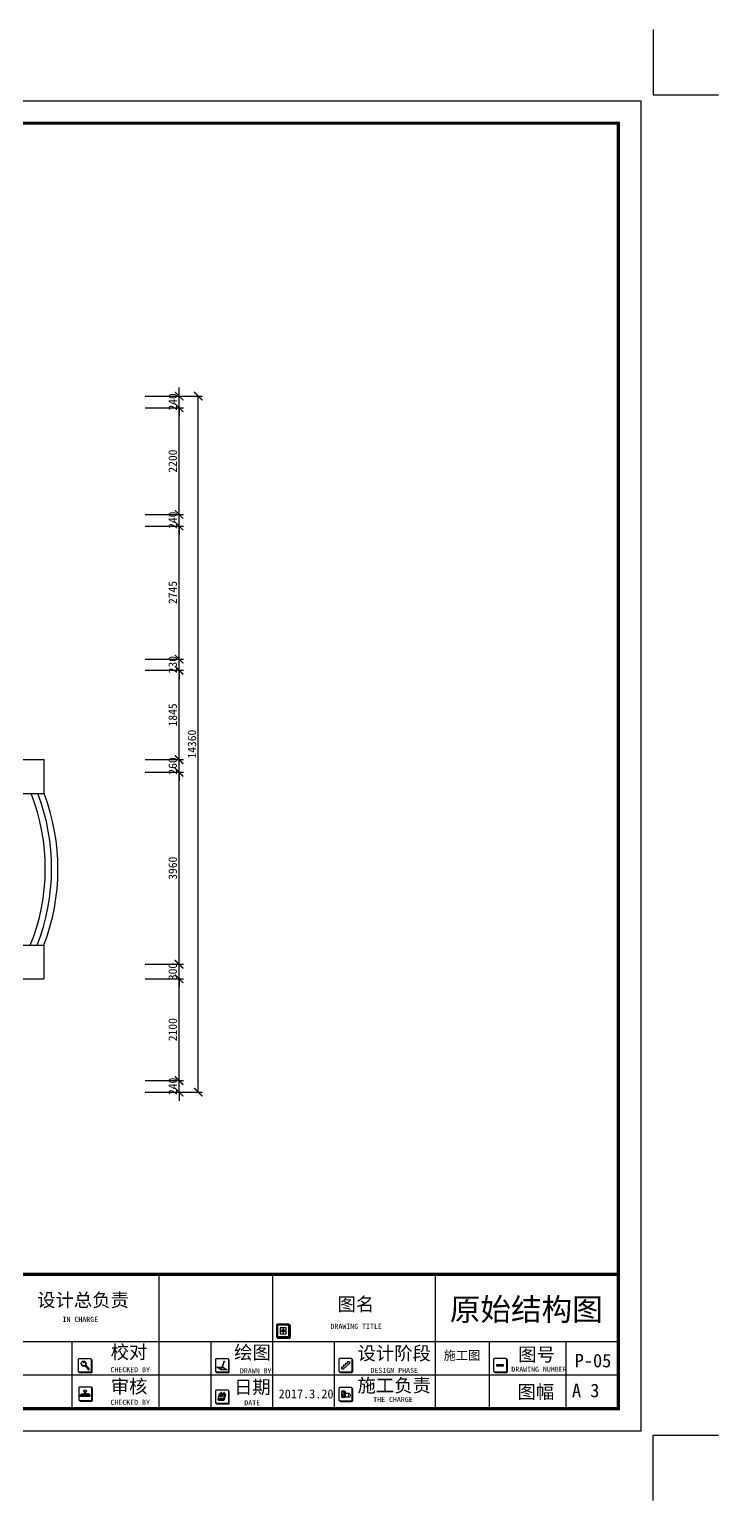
# Model space of a CAD drawing. Header units: millimetres. Extents: x -1705246 to 222838, y -3231245 to 126310.
# Drawn here: x 137355 to 151556, y 49895 to 80245 of the extents above; entities that cross this region are included whole.
import ezdxf

# ---------------------------------------------------------------- set-up
doc = ezdxf.new("R2010")
doc.units = ezdxf.units.MM
doc.header["$PDMODE"] = 35
for name, color, linetype in [('0-01图框模板说明', 2, 'Continuous'), ('0-02图框细线', 136, 'Continuous'), ('0-03图名、索引', 6, 'Continuous')]:
    doc.layers.add(name, color=color, linetype=linetype)
doc.layers.add('Z not print', color=8, linetype='Continuous', plot=False)
doc.styles.get("Standard").update_dxf_attribs({"font": ''})
doc.styles.get('Standard').set_extended_font_data('SimSun')
doc.linetypes.add('FENCELINE1', pattern='A,6.35,-2.54,[133,ltypeshp.shx,S=2.54,R=0,X=-2.54,Y=0],-2.54,25.4', length=36.83)
doc.dimstyles.new('ISO-25', dxfattribs={"dimscale": 70, "dimtxt": 2.5, "dimasz": 2.5, "dimexe": 1.25, "dimexo": 0.625, "dimtad": 1, "dimdec": 0, "dimtxsty": 'Standard', "dimblk": 'ARCHTICK', "dimcen": 2.5, "dimclrd": 251, "dimclre": 251, "dimclrt": 3, "dimadec": 0, "dimazin": 0, "dimtfac": 1, "dimtdec": 0, "dimtix": 1, "dimtmove": 2, "dimatfit": 3, "dimfxl": 1, "dimarcsym": 0})

# ---------------------------------------------------------------- blocks, each defined once
blk = doc.blocks.new('_ArchTick')
at = {"color": 0, "linetype": 'ByBlock', "const_width": 0.15}
blk.add_lwpolyline([(-0.5, -0.5), (0.5, 0.5)], dxfattribs=at)
blk = doc.blocks.new('*D891')
at = {"color": 251, "lineweight": -2}
for p, q in [((140439, 58560), (140439, 58735)), ((139740, 58560), (140527, 58560)), ((139740, 58320), (140527, 58320)), ((140439, 58320), (140439, 58560)), ((140439, 58320), (140439, 58145))]:
    blk.add_line(p, q, dxfattribs=at)
at = {"layer": 'Defpoints', "color": 0}
for p in [(139697, 58560), (139697, 58320), (140439, 58560)]:
    blk.add_point(p, dxfattribs=at)
at = {"color": 251, "lineweight": -2, "xscale": 175, "yscale": 175, "zscale": 175}
for p, rotation in [((140439, 58560), 270), ((140439, 58320), 90)]:
    blk.add_blockref('_ArchTick', p, dxfattribs=dict(at, rotation=rotation))
at = {"color": 3, "insert": (140308, 58440), "char_height": 175, "attachment_point": 5, "rotation": 90}
blk.add_mtext('240', dxfattribs=at)
blk = doc.blocks.new('*D892')
at = {"color": 251, "lineweight": -2}
for p, q in [((139740, 60660), (140527, 60660)), ((140439, 58560), (140439, 60660)), ((139740, 58560), (140527, 58560))]:
    blk.add_line(p, q, dxfattribs=at)
at = {"layer": 'Defpoints', "color": 0}
for p in [(139697, 60660), (140439, 60660), (139697, 58560)]:
    blk.add_point(p, dxfattribs=at)
at = {"color": 251, "lineweight": -2, "xscale": 175, "yscale": 175, "zscale": 175}
for p, rotation in [((140439, 60660), 90), ((140439, 58560), 270)]:
    blk.add_blockref('_ArchTick', p, dxfattribs=dict(at, rotation=rotation))
at = {"color": 3, "insert": (140308, 59610), "char_height": 175, "attachment_point": 5, "rotation": 90}
blk.add_mtext('2100', dxfattribs=at)
blk = doc.blocks.new('*D893')
at = {"color": 251, "lineweight": -2}
for p, q in [((140439, 60960), (140439, 61135)), ((139740, 60960), (140527, 60960)), ((140439, 60660), (140439, 60960)), ((139740, 60660), (140527, 60660)), ((140439, 60660), (140439, 60485))]:
    blk.add_line(p, q, dxfattribs=at)
at = {"layer": 'Defpoints', "color": 0}
for p in [(139697, 60960), (140439, 60960), (139697, 60660)]:
    blk.add_point(p, dxfattribs=at)
at = {"color": 251, "lineweight": -2, "xscale": 175, "yscale": 175, "zscale": 175}
for p, rotation in [((140439, 60960), 270), ((140439, 60660), 90)]:
    blk.add_blockref('_ArchTick', p, dxfattribs=dict(at, rotation=rotation))
at = {"color": 3, "insert": (140308, 60810), "char_height": 175, "attachment_point": 5, "rotation": 90}
blk.add_mtext('300', dxfattribs=at)
blk = doc.blocks.new('*D894')
at = {"color": 251, "lineweight": -2}
for p, q in [((139740, 64920), (140527, 64920)), ((140439, 60960), (140439, 64920)), ((139740, 60960), (140527, 60960))]:
    blk.add_line(p, q, dxfattribs=at)
at = {"layer": 'Defpoints', "color": 0}
for p in [(139697, 64920), (140439, 64920), (139697, 60960)]:
    blk.add_point(p, dxfattribs=at)
at = {"color": 251, "lineweight": -2, "xscale": 175, "yscale": 175, "zscale": 175}
for p, rotation in [((140439, 64920), 90), ((140439, 60960), 270)]:
    blk.add_blockref('_ArchTick', p, dxfattribs=dict(at, rotation=rotation))
at = {"color": 3, "insert": (140308, 62940), "char_height": 175, "attachment_point": 5, "rotation": 90}
blk.add_mtext('3960', dxfattribs=at)
blk = doc.blocks.new('*D895')
at = {"color": 251, "lineweight": -2}
for p, q in [((140439, 65180), (140439, 65355)), ((139740, 65180), (140527, 65180)), ((140439, 64920), (140439, 65180)), ((139740, 64920), (140527, 64920)), ((140439, 64920), (140439, 64745))]:
    blk.add_line(p, q, dxfattribs=at)
at = {"layer": 'Defpoints', "color": 0}
for p in [(139697, 65180), (140439, 65180), (139697, 64920)]:
    blk.add_point(p, dxfattribs=at)
at = {"color": 251, "lineweight": -2, "xscale": 175, "yscale": 175, "zscale": 175}
for p, rotation in [((140439, 65180), 270), ((140439, 64920), 90)]:
    blk.add_blockref('_ArchTick', p, dxfattribs=dict(at, rotation=rotation))
at = {"color": 3, "insert": (140308, 65050), "char_height": 175, "attachment_point": 5, "rotation": 90}
blk.add_mtext('260', dxfattribs=at)
blk = doc.blocks.new('*D896')
at = {"color": 251, "lineweight": -2}
for p, q in [((139740, 67025), (140527, 67025)), ((140439, 65180), (140439, 67025)), ((139740, 65180), (140527, 65180))]:
    blk.add_line(p, q, dxfattribs=at)
at = {"layer": 'Defpoints', "color": 0}
for p in [(139697, 67025), (140439, 67025), (139697, 65180)]:
    blk.add_point(p, dxfattribs=at)
at = {"color": 251, "lineweight": -2, "xscale": 175, "yscale": 175, "zscale": 175}
for p, rotation in [((140439, 67025), 90), ((140439, 65180), 270)]:
    blk.add_blockref('_ArchTick', p, dxfattribs=dict(at, rotation=rotation))
at = {"color": 3, "insert": (140308, 66103), "char_height": 175, "attachment_point": 5, "rotation": 90}
blk.add_mtext('1845', dxfattribs=at)
blk = doc.blocks.new('*D897')
at = {"color": 251, "lineweight": -2}
for p, q in [((140439, 67255), (140439, 67430)), ((139740, 67255), (140527, 67255)), ((140439, 67025), (140439, 67255)), ((139740, 67025), (140527, 67025)), ((140439, 67025), (140439, 66850))]:
    blk.add_line(p, q, dxfattribs=at)
at = {"layer": 'Defpoints', "color": 0}
for p in [(139697, 67255), (140439, 67255), (139697, 67025)]:
    blk.add_point(p, dxfattribs=at)
at = {"color": 251, "lineweight": -2, "xscale": 175, "yscale": 175, "zscale": 175}
for p, rotation in [((140439, 67255), 270), ((140439, 67025), 90)]:
    blk.add_blockref('_ArchTick', p, dxfattribs=dict(at, rotation=rotation))
at = {"color": 3, "insert": (140308, 67140), "char_height": 175, "attachment_point": 5, "rotation": 90}
blk.add_mtext('230', dxfattribs=at)
blk = doc.blocks.new('*D898')
at = {"color": 251, "lineweight": -2}
for p, q in [((139740, 70000), (140527, 70000)), ((140439, 67255), (140439, 70000)), ((139740, 67255), (140527, 67255))]:
    blk.add_line(p, q, dxfattribs=at)
at = {"layer": 'Defpoints', "color": 0}
for p in [(139697, 70000), (140439, 70000), (139697, 67255)]:
    blk.add_point(p, dxfattribs=at)
at = {"color": 251, "lineweight": -2, "xscale": 175, "yscale": 175, "zscale": 175}
for p, rotation in [((140439, 70000), 90), ((140439, 67255), 270)]:
    blk.add_blockref('_ArchTick', p, dxfattribs=dict(at, rotation=rotation))
at = {"color": 3, "insert": (140308, 68628), "char_height": 175, "attachment_point": 5, "rotation": 90}
blk.add_mtext('2745', dxfattribs=at)
blk = doc.blocks.new('*D899')
at = {"color": 251, "lineweight": -2}
for p, q in [((140439, 70240), (140439, 70415)), ((139740, 70240), (140527, 70240)), ((140439, 70000), (140439, 70240)), ((139740, 70000), (140527, 70000)), ((140439, 70000), (140439, 69825))]:
    blk.add_line(p, q, dxfattribs=at)
at = {"layer": 'Defpoints', "color": 0}
for p in [(139697, 70240), (140439, 70240), (139697, 70000)]:
    blk.add_point(p, dxfattribs=at)
at = {"color": 251, "lineweight": -2, "xscale": 175, "yscale": 175, "zscale": 175}
for p, rotation in [((140439, 70240), 270), ((140439, 70000), 90)]:
    blk.add_blockref('_ArchTick', p, dxfattribs=dict(at, rotation=rotation))
at = {"color": 3, "insert": (140308, 70120), "char_height": 175, "attachment_point": 5, "rotation": 90}
blk.add_mtext('240', dxfattribs=at)
blk = doc.blocks.new('*D900')
at = {"color": 251, "lineweight": -2}
for p, q in [((139740, 72440), (140527, 72440)), ((140439, 70240), (140439, 72440)), ((139740, 70240), (140527, 70240))]:
    blk.add_line(p, q, dxfattribs=at)
at = {"layer": 'Defpoints', "color": 0}
for p in [(139697, 72440), (140439, 72440), (139697, 70240)]:
    blk.add_point(p, dxfattribs=at)
at = {"color": 251, "lineweight": -2, "xscale": 175, "yscale": 175, "zscale": 175}
for p, rotation in [((140439, 72440), 90), ((140439, 70240), 270)]:
    blk.add_blockref('_ArchTick', p, dxfattribs=dict(at, rotation=rotation))
at = {"color": 3, "insert": (140308, 71340), "char_height": 175, "attachment_point": 5, "rotation": 90}
blk.add_mtext('2200', dxfattribs=at)
blk = doc.blocks.new('*D901')
at = {"color": 251, "lineweight": -2}
for p, q in [((140439, 72680), (140439, 72855)), ((139740, 72680), (140527, 72680)), ((140439, 72440), (140439, 72680)), ((139740, 72440), (140527, 72440)), ((140439, 72440), (140439, 72265))]:
    blk.add_line(p, q, dxfattribs=at)
at = {"layer": 'Defpoints', "color": 0}
for p in [(139697, 72680), (140439, 72680), (139697, 72440)]:
    blk.add_point(p, dxfattribs=at)
at = {"color": 251, "lineweight": -2, "xscale": 175, "yscale": 175, "zscale": 175}
for p, rotation in [((140439, 72680), 270), ((140439, 72440), 90)]:
    blk.add_blockref('_ArchTick', p, dxfattribs=dict(at, rotation=rotation))
at = {"color": 3, "insert": (140308, 72560), "char_height": 175, "attachment_point": 5, "rotation": 90}
blk.add_mtext('240', dxfattribs=at)
blk = doc.blocks.new('hgggg')
at = {"layer": '0-01图框模板说明'}
for points in [[(3564.11, 399.47, -0.414214), (3563.92, 399.28), (3561.36, 399.28, -0.071272), (3561.3, 399.28, 0.348143), (3561.5, 399.13), (3564.05, 399.13, 0.414214), (3564.25, 399.33), (3564.25, 401.89, 0.333108), (3564.11, 402.08, -0.057743), (3564.11, 402.03)], [(3519.89, 391.78, -0.414214), (3519.7, 391.59), (3517.14, 391.59, -0.071272), (3517.08, 391.59, 0.348143), (3517.27, 391.44), (3519.83, 391.44, 0.414214), (3520.03, 391.64), (3520.03, 394.2, 0.333108), (3519.89, 394.39, -0.057743), (3519.89, 394.34)], [(3550.49, 391.78, -0.414214), (3550.29, 391.59), (3547.73, 391.59, -0.071272), (3547.68, 391.59, 0.348143), (3547.87, 391.44), (3550.43, 391.44, 0.414214), (3550.62, 391.64), (3550.62, 394.2, 0.333108), (3550.48, 394.39, -0.057743), (3550.49, 394.34)], [(3578.01, 391.85, -0.414214), (3577.81, 391.65), (3575.26, 391.65, -0.071272), (3575.2, 391.66, 0.348143), (3575.39, 391.51), (3577.95, 391.51, 0.414214), (3578.15, 391.7), (3578.15, 394.26, 0.333108), (3578.01, 394.45, -0.057743), (3578.01, 394.4)], [(3612.51, 391.82, -0.414214), (3612.31, 391.62), (3609.76, 391.62, -0.071272), (3609.7, 391.63, 0.348143), (3609.89, 391.48), (3612.45, 391.48, 0.414214), (3612.65, 391.67), (3612.65, 394.23, 0.333108), (3612.51, 394.42, -0.057743), (3612.51, 394.38)], [(3610.26, 393.25), (3611.74, 393.25), (3611.74, 392.89), (3610.26, 392.89)], [(3519.99, 385.44, -0.414214), (3519.79, 385.25), (3517.23, 385.25, -0.071272), (3517.18, 385.26, 0.348143), (3517.37, 385.1), (3519.93, 385.1, 0.414214), (3520.13, 385.3), (3520.13, 387.86, 0.333108), (3519.98, 388.05, -0.057743), (3519.99, 388)], [(3578.01, 385.37, -0.414214), (3577.81, 385.18), (3575.26, 385.18, -0.071272), (3575.2, 385.18, 0.348143), (3575.39, 385.03), (3577.95, 385.03, 0.414214), (3578.15, 385.23), (3578.15, 387.79, 0.333108), (3578.01, 387.98, -0.057743), (3578.01, 387.93)], [(3550.49, 384.79, -0.414214), (3550.29, 384.59), (3547.73, 384.59, -0.071272), (3547.68, 384.6, 0.348143), (3547.87, 384.45), (3550.43, 384.45, 0.414214), (3550.62, 384.64), (3550.62, 387.2, 0.333108), (3550.48, 387.39, -0.057743), (3550.49, 387.35)]]:
    blk.add_hatch(color=8, dxfattribs=at).paths.add_polyline_path(points)
h = blk.add_hatch(color=8, dxfattribs=at)
h.paths.add_polyline_path([(3562.64, 400.99), (3562.38, 400.99), (3562.38, 400.75), (3562.64, 400.75)])
h.paths.add_polyline_path([(3562.64, 400.75), (3562.89, 400.75), (3562.89, 400.99), (3562.64, 400.99)])
h.paths.add_polyline_path([(3562.64, 400.75), (3562.64, 400.52), (3562.89, 400.52), (3562.89, 400.75)])
h.paths.add_polyline_path([(3562.64, 400.75), (3562.38, 400.75), (3562.38, 400.52), (3562.64, 400.52)])
at = {"layer": '0-01图框模板说明', "color": 8}
for p, q in [((3561.98, 400.75), (3563.29, 400.75)), ((3562.64, 401.41), (3562.64, 400.1)), ((3518.38, 393.02), (3519.23, 392.05)), ((3518.54, 393.16), (3519.38, 392.19)), ((3548.9, 392.34), (3548.88, 392.3)), ((3548.88, 392.3), (3548.89, 392.28)), ((3548.91, 392.33), (3548.89, 392.28)), ((3548.9, 392.3), (3548.89, 392.28)), ((3548.92, 392.33), (3548.9, 392.3)), ((3575.67, 392.73), (3575.67, 392.32)), ((3575.67, 392.73), (3576.12, 392.73)), ((3575.67, 392.32), (3576.13, 392.32)), ((3576.12, 393.15), (3576.56, 393.15)), ((3576.12, 393.15), (3576.12, 392.73)), ((3577.45, 393.49), (3576.13, 392.32)), ((3576.56, 393.56), (3576.56, 393.15)), ((3576.56, 393.56), (3577.01, 393.56)), ((3577.01, 393.95), (3577.45, 393.95)), ((3577.01, 393.95), (3577.01, 393.56)), ((3577.45, 393.95), (3577.45, 393.49)), ((3517.44, 386.49), (3517.74, 386.7)), ((3517.77, 386.7), (3518.07, 386.7)), ((3518.41, 386.87), (3518.41, 386.93)), ((3518.52, 386.87), (3518.52, 386.93)), ((3518.89, 386.7), (3519.22, 386.7)), ((3519.52, 386.49), (3519.25, 386.69)), ((3548.12, 385.4), (3548.29, 385.25)), ((3549.3, 385.36), (3548.17, 385.36)), ((3549.35, 385.32), (3548.21, 385.32)), ((3549.39, 385.29), (3548.26, 385.29)), ((3549.43, 385.25), (3548.29, 385.25)), ((3549.63, 386.78), (3549.3, 385.36)), ((3549.68, 386.74), (3549.35, 385.32)), ((3549.72, 386.71), (3549.39, 385.29)), ((3549.76, 386.67), (3549.43, 385.25)), ((3549.59, 386.82), (3549.76, 386.67)), ((3575.68, 387.24), (3575.68, 386.03)), ((3577.38, 386.76), (3576.17, 386.76)), ((3577.38, 385.95), (3576.17, 385.95)), ((3576.49, 387.24), (3576.49, 386.03))]:
    blk.add_line(p, q, dxfattribs=at)
at = {"layer": '0-01图框模板说明', "color": 2, "const_width": 0.724}
blk.add_lwpolyline([(3637.38, 670.41), (3637.38, 383.41), (3227.38, 383.41), (3227.38, 670.41)], close=True, dxfattribs=at)
blk.add_lwpolyline([(3637.38, 413.41), (3227.33, 413.41)], dxfattribs=at)
at = {"layer": '0-01图框模板说明', "color": 8}
for points in [[(3561.36, 399.28), (3563.92, 399.28, 0.414214), (3564.11, 399.47), (3564.11, 402.03, 0.414214), (3563.92, 402.23), (3561.36, 402.23, 0.414214), (3561.16, 402.03), (3561.16, 399.47, 0.414214)], [(3517.14, 391.59), (3519.7, 391.59, 0.414214), (3519.89, 391.78), (3519.89, 394.34, 0.414214), (3519.7, 394.54), (3517.14, 394.54, 0.414214), (3516.94, 394.34), (3516.94, 391.78, 0.414214)], [(3547.73, 391.59), (3550.29, 391.59, 0.414214), (3550.49, 391.78), (3550.49, 394.34, 0.414214), (3550.29, 394.54), (3547.73, 394.54, 0.414214), (3547.54, 394.34), (3547.54, 391.78, 0.414214)], [(3575.26, 391.65), (3577.81, 391.65, 0.414214), (3578.01, 391.85), (3578.01, 394.4, 0.414214), (3577.81, 394.6), (3575.26, 394.6, 0.414214), (3575.06, 394.4), (3575.06, 391.85, 0.414214)], [(3609.76, 391.62), (3612.31, 391.62, 0.414214), (3612.51, 391.82), (3612.51, 394.38, 0.414214), (3612.31, 394.57), (3609.76, 394.57, 0.414214), (3609.56, 394.38), (3609.56, 391.82, 0.414214)], [(3549.55, 393.92), (3549.44, 393.95), (3549.44, 393.97, -0.451962), (3549.51, 394), (3549.52, 393.99, -0.418435), (3549.55, 393.93)], [(3517.23, 385.25), (3519.79, 385.25, 0.414214), (3519.99, 385.44), (3519.99, 388, 0.414214), (3519.79, 388.2), (3517.23, 388.2, 0.414214), (3517.04, 388), (3517.04, 385.44, 0.414214)], [(3575.26, 385.18), (3577.81, 385.18, 0.414214), (3578.01, 385.37), (3578.01, 387.93, 0.414214), (3577.81, 388.13), (3575.26, 388.13, 0.414214), (3575.06, 387.93), (3575.06, 385.37, 0.414214)], [(3517.48, 386.5), (3519.48, 386.5, -0.414214), (3519.53, 386.45), (3519.53, 386.19, -0.414214), (3519.48, 386.13), (3517.48, 386.13, -0.414214), (3517.42, 386.19), (3517.42, 386.45, -0.414214)], [(3547.73, 384.59), (3550.29, 384.59, 0.414214), (3550.49, 384.79), (3550.49, 387.35, 0.414214), (3550.29, 387.54), (3547.73, 387.54, 0.414214), (3547.54, 387.35), (3547.54, 384.79, 0.414214)]]:
    blk.add_lwpolyline(points, format="xyb", close=True, dxfattribs=at)
for points in [[(3561.3, 399.28, 0.348143), (3561.5, 399.13), (3564.05, 399.13, 0.414214), (3564.25, 399.33), (3564.25, 401.89, 0.333108), (3564.11, 402.08)], [(3517.08, 391.59, 0.348143), (3517.27, 391.44), (3519.83, 391.44, 0.414214), (3520.03, 391.64), (3520.03, 394.2, 0.333108), (3519.89, 394.39)], [(3547.68, 391.59, 0.348143), (3547.87, 391.44), (3550.43, 391.44, 0.414214), (3550.62, 391.64), (3550.62, 394.2, 0.333108), (3550.48, 394.39)], [(3575.2, 391.66, 0.348143), (3575.39, 391.51), (3577.95, 391.51, 0.414214), (3578.15, 391.7), (3578.15, 394.26, 0.333108), (3578.01, 394.45)], [(3609.7, 391.63, 0.348143), (3609.89, 391.48), (3612.45, 391.48, 0.414214), (3612.65, 391.67), (3612.65, 394.23, 0.333108), (3612.51, 394.42)], [(3517.18, 385.26, 0.348143), (3517.37, 385.1), (3519.93, 385.1, 0.414214), (3520.13, 385.3), (3520.13, 387.86, 0.333108), (3519.98, 388.05)], [(3575.2, 385.18, 0.348143), (3575.39, 385.03), (3577.95, 385.03, 0.414214), (3578.15, 385.23), (3578.15, 387.79, 0.333108), (3578.01, 387.98)], [(3547.68, 384.6, 0.348143), (3547.87, 384.45), (3550.43, 384.45, 0.414214), (3550.62, 384.64), (3550.62, 387.2, 0.333108), (3550.48, 387.39)]]:
    blk.add_lwpolyline(points, format="xyb", dxfattribs=at)
for points in [[(3561.37, 399.48), (3563.91, 399.48), (3563.91, 402.02), (3561.37, 402.02)], [(3561.98, 400.1), (3563.29, 400.1), (3563.29, 401.41), (3561.98, 401.41)], [(3562.38, 400.99), (3562.89, 400.99), (3562.89, 400.52), (3562.38, 400.52)], [(3548.92, 392.33), (3548.9, 392.34), (3548.94, 392.57), (3549.04, 392.54)], [(3549.51, 393.82), (3549.4, 393.85), (3548.94, 392.57), (3549.04, 392.54)], [(3549.55, 393.91), (3549.44, 393.96), (3549.4, 393.86), (3549.51, 393.81)], [(3610.26, 393.25), (3611.74, 393.25), (3611.74, 392.89), (3610.26, 392.89)], [(3518.03, 386.68), (3518.93, 386.68), (3518.93, 386.57), (3518.03, 386.57)], [(3548.41, 385.73), (3548.52, 385.73), (3548.49, 385.65), (3548.38, 385.65)], [(3548.72, 386.48), (3549.18, 386.48), (3549.07, 386.11), (3548.6, 386.11)], [(3548.63, 385.73), (3548.74, 385.73), (3548.71, 385.65), (3548.6, 385.65)], [(3548.84, 385.73), (3548.95, 385.73), (3548.93, 385.65), (3548.81, 385.65)], [(3549.06, 385.73), (3549.17, 385.73), (3549.14, 385.65), (3549.03, 385.65)]]:
    blk.add_lwpolyline(points, close=True, dxfattribs=at)
for points in [[(3549.11, 392.7), (3549.15, 392.7), (3550.12, 392.07), (3548.82, 392.07), (3547.85, 392.7), (3548.98, 392.7)], [(3518.62, 386.76), (3518.8, 386.76), (3518.93, 386.68), (3518.03, 386.68), (3518.17, 386.76), (3518.31, 386.76)], [(3548.7, 386.82), (3549.59, 386.82), (3549.26, 385.4), (3548.12, 385.4), (3548.45, 386.82), (3548.65, 386.82)]]:
    blk.add_lwpolyline(points, dxfattribs=at)
for centre, radius in [((3518.13, 393.49), 0.533), ((3549.28, 386.66), 0.04)]:
    blk.add_circle(centre, radius, dxfattribs=at)
for centre, radius, start, end in [((3518.14, 393.44), 0.533, 191.5054, 300.5031), ((3518.1, 393.5), 0.266, 22.4479, 114.9174), ((3518.04, 393.62), 0.125, 340.0341, 111.5177), ((3518.14, 393.44), 0.533, 323.7918, 16.5929), ((3519.27, 392.15), 0.116, 246.2917, 21.6824), ((3517.77, 386.65), 0.0574, 90, 119.8772), ((3518.46, 388.33), 1.14, 259.2449, 280.7551), ((3517.99, 386.87), 0.423, 7.6088, 51.9955), ((3518.23, 386.94), 0.197, 284.907, 336.821), ((3518.47, 387.04), 0.345, 237.0341, 302.9659), ((3518.94, 386.87), 0.423, 128.0045, 172.3912), ((3518.56, 386.87), 0.0402, 180, 209.5766), ((3518.71, 386.96), 0.21, 209.5766, 255.9056), ((3519.22, 386.65), 0.0574, 58.6434, 90), ((3548.67, 386.66), 0.04, 133.5405, 58.5094), ((3548.94, 386.72), 0.301, 120.0838, 193.4607), ((3548.67, 386.67), 0.0305, 218.3923, 328.4538), ((3548.94, 386.73), 0.249, 118.9884, 196.0214), ((3548.69, 386.65), 0.04, 72.6047, 87.6936), ((3548.83, 386.84), 0.146, 350.5454, 105.731), ((3548.81, 386.83), 0.115, 355.4404, 89.6822), ((3549.55, 386.72), 0.301, 127.1675, 193.4607), ((3549.3, 386.65), 0.04, 72.6047, 215.7707), ((3549.28, 386.67), 0.0305, 218.3923, 328.4538), ((3549.54, 386.73), 0.24, 120.88, 197.6449), ((3549.43, 386.88), 0.102, 75.6414, 126.1244), ((3549.42, 386.86), 0.0801, 333.2308, 96.566), ((3549.42, 386.86), 0.124, 340.7006, 72.9302)]:
    blk.add_arc(centre, radius, start, end, dxfattribs=at)
blk.add_ellipse((3518.46, 387.35), major_axis=(0.376, 0), ratio=0.460933, start_param=-0.967391, end_param=4.108984, dxfattribs=at)
for centre, major_axis in [((3576.08, 387.24), (-0.401, 0)), ((3576.08, 386.03), (-0.401, 0)), ((3576.17, 386.35), (0, 0.401)), ((3577.38, 386.35), (0, 0.401))]:
    blk.add_ellipse(centre, major_axis=major_axis, ratio=0.454196, dxfattribs=at)
at = {"layer": '0-02图框细线'}
for p, q in [((3534.96, 398.41), (3534.96, 413.41)), ((3560.37, 383.41), (3560.37, 413.41)), ((3596.6, 398.41), (3596.6, 413.41)), ((3323.65, 398.41), (3637.38, 398.41)), ((3515.58, 383.41), (3515.58, 398.41)), ((3534.96, 383.41), (3534.96, 398.41)), ((3546.55, 383.41), (3546.55, 398.41)), ((3574.07, 383.41), (3574.07, 398.41)), ((3596.6, 383.41), (3596.6, 398.41)), ((3608.67, 383.41), (3608.67, 398.41)), ((3625.66, 398.41), (3625.66, 383.41)), ((3637.38, 390.91), (3485.71, 390.91))]:
    blk.add_line(p, q, dxfattribs=at)
blk.add_lwpolyline([(3642.38, 675.41), (3642.38, 378.41), (3222.38, 378.41), (3222.38, 675.41)], close=True, dxfattribs=at)
at = {"layer": 'Z not print', "color": 5}
for points in [[(3645.14, 691.34), (3645.14, 676.74), (3659.75, 676.74)], [(3645.14, 362.88), (3645.14, 377.48), (3659.75, 377.48)]]:
    blk.add_lwpolyline(points, dxfattribs=at)
at = {"layer": '0-02图框细线'}
for s, insert, char_height, attachment_point in [('{\\fSimSun|b0|i0|c134|p2;设计总负责}', (3507.77, 407.48), 3, 4), ('{\\fSimSun|b0|i0|c134|p2;图名}', (3574.77, 406.57), 3, 4), ('{\\fSimSun|b0|i0|c134|p2;IN CHARGE}', (3513.43, 403.33), 1.1268, 4), ('{\\fSimSun|b0|i0|c134|p2;DRAWING TITLE}', (3573.2, 401.77), 1.1268, 4), ('{\\fSimSun|b0|i0|c134|p2;校对}', (3524.17, 395.88), 3, 4), ('{\\fSimSun|b0|i0|c134|p2;绘图}', (3551.69, 395.79), 3, 4), ('{\\fSimSun|b0|i0|c134|p2;设计阶段}', (3579.22, 395.59), 3, 4), ('{\\fSimHei|b0|i0|c134|p2;施工图}', (3602.52, 395.2), 2, 5), ('{\\fSimSun|b0|i0|c134|p2;图号}', (3615.08, 395.34), 3, 4), ('{\\fSimSun|b0|i0|c134|p2;CHECKED BY}', (3524.12, 392.09), 1.1268, 4), ('{\\fSimSun|b0|i0|c134|p2;DRAWN BY}', (3552.99, 391.85), 1.1268, 4), ('{\\fSimSun|b0|i0|c134|p2;DESIGN PHASE}', (3582.13, 391.94), 1.1268, 4), ('{\\fSimSun|b0|i0|c134|p2;DRAWING NUMBER}', (3613.53, 392.18), 1.1268, 4), ('{\\fSimSun|b0|i0|c134|p2;审核}', (3524.17, 388.21), 3, 4), ('{\\fSimSun|b0|i0|c134|p2;日期}', (3551.69, 388.07), 3, 4), ('2017.3.20', (3561.63, 386.68), 2, 4), ('{\\fSimSun|b0|i0|c134|p2;施工负责}', (3579.22, 388.42), 3, 4), ('{\\fSimSun|b0|i0|c134|p2;图幅}', (3614.92, 387), 3, 4), ('{\\fSimSun|b0|i0|c134|p2;A 3}', (3627.05, 387.44), 3, 4), ('{\\fSimSun|b0|i0|c134|p2;CHECKED BY}', (3524.12, 384.81), 1.1268, 4), ('{\\fSimSun|b0|i0|c134|p2;DATE}', (3553.97, 384.71), 1.1268, 4), ('{\\fSimSun|b0|i0|c134|p2;THE CHARGE}', (3582.72, 385.45), 1.1268, 4)]:
    blk.add_mtext(s, dxfattribs=dict(at, insert=insert, char_height=char_height, attachment_point=attachment_point))
blk = doc.blocks.new('*D922')
at = {"color": 251, "lineweight": -2}
for p, q in [((140483, 72680), (140923, 72680)), ((140835, 58320), (140835, 72680)), ((140483, 58320), (140923, 58320))]:
    blk.add_line(p, q, dxfattribs=at)
at = {"layer": 'Defpoints', "color": 0}
for p in [(140439, 72680), (140835, 72680), (140439, 58320)]:
    blk.add_point(p, dxfattribs=at)
at = {"color": 251, "lineweight": -2, "xscale": 175, "yscale": 175, "zscale": 175}
for p, rotation in [((140835, 72680), 90), ((140835, 58320), 270)]:
    blk.add_blockref('_ArchTick', p, dxfattribs=dict(at, rotation=rotation))
at = {"color": 3, "insert": (140704, 65500), "char_height": 175, "attachment_point": 5, "rotation": 90}
blk.add_mtext('14360', dxfattribs=at)

msp = doc.modelspace()

# ---------------------------------------------------------------- linework, layer by layer
for p, q in [((137021.9, 65180.3), (137660.6, 65180.3)), ((137660.6, 64480.3), (137660.6, 65180.3)), ((137021.9, 64480.3), (137660.6, 64480.3)), ((137011.9, 61350.3), (137651.2, 61350.3)), ((137651.2, 61350.3), (137651.2, 60660.3)), ((137011.9, 60660.3), (137651.2, 60660.3))]:
    msp.add_line(p, q)
at = {"color": 250}
for centre, radius, start, end in [((133463.8, 62937.7), 4218.2, 337.89384, 21.45021), ((133518.4, 62927.7), 4423.6, 339.11022, 20.54804)]:
    msp.add_arc(centre, radius, start, end, dxfattribs=at)
at = {"color": 1, "linetype": 'FENCELINE1', "ltscale": 10}
msp.add_arc((133463.8, 62937.7), 4348.2, 338.58794, 20.7787, dxfattribs=at)

# ---------------------------------------------------------------- block references
at = {"layer": '0-02图框细线', "xscale": 92.39999999999418, "yscale": 92.39999999999418, "zscale": 92.39999999999999}
msp.add_blockref('hgggg', (-186604.2, 16364.9), dxfattribs=at)

# ---------------------------------------------------------------- texts
at = {"layer": '0-02图框细线', "insert": (148592.3, 52780.4), "char_height": 277.2, "attachment_point": 4}
msp.add_mtext('{\\fSimSun|b0|i0|c134|p2;P-05}', dxfattribs=at)
at = {"layer": '0-03图名、索引', "insert": (147594.3, 53814.4), "char_height": 283.961, "attachment_point": 5}
msp.add_mtext('{\\fSimSun|b0|i0|c134|p2;\\H1.627x;\\C2;原始结构图} ', dxfattribs=at)

# ---------------------------------------------------------------- dimensions: what is measured, and where the dimension line sits
for base, p1, p2, picture, middle in [((140439.4, 72680.3), (139696.5, 72440.3), (139696.5, 72680.3), '*D901', (140308.2, 72560.3)), ((140439.4, 72440.3), (139696.5, 70240.3), (139696.5, 72440.3), '*D900', (140308.2, 71340.3)), ((140439.4, 70240.3), (139696.5, 70000.3), (139696.5, 70240.3), '*D899', (140308.2, 70120.3)), ((140439.4, 70000.3), (139696.5, 67255.3), (139696.5, 70000.3), '*D898', (140308.2, 68627.8)), ((140439.4, 67255.3), (139696.5, 67025.3), (139696.5, 67255.3), '*D897', (140308.2, 67140.3)), ((140439.4, 67025.3), (139696.5, 65180.3), (139696.5, 67025.3), '*D896', (140308.2, 66102.8)), ((140439.4, 65180.3), (139696.5, 64920.3), (139696.5, 65180.3), '*D895', (140308.2, 65050.3)), ((140439.4, 64920.3), (139696.5, 60960.3), (139696.5, 64920.3), '*D894', (140308.2, 62940.3)), ((140439.4, 60960.3), (139696.5, 60660.3), (139696.5, 60960.3), '*D893', (140308.2, 60810.3)), ((140439.4, 60660.3), (139696.5, 58560.3), (139696.5, 60660.3), '*D892', (140308.2, 59610.3)), ((140439.4, 58560.3), (139696.5, 58320.3), (139696.5, 58560.3), '*D891', (140308.2, 58440.3))]:
    dim = msp.add_linear_dim(base=base, p1=p1, p2=p2, angle=270, dimstyle='ISO-25')
    dim.commit()
    dim.dimension.update_dxf_attribs({"geometry": picture, "text_midpoint": middle})
at = {"color": 0}
dim = msp.add_linear_dim(base=(140835.1, 72680.3), p1=(140439.4, 58320.3), p2=(140439.4, 72680.3), angle=90, dimstyle='ISO-25', dxfattribs=at)
dim.commit()
dim.dimension.update_dxf_attribs({"geometry": '*D922', "text_midpoint": (140703.9, 65500.3)})

doc.saveas('drawing.dxf')
